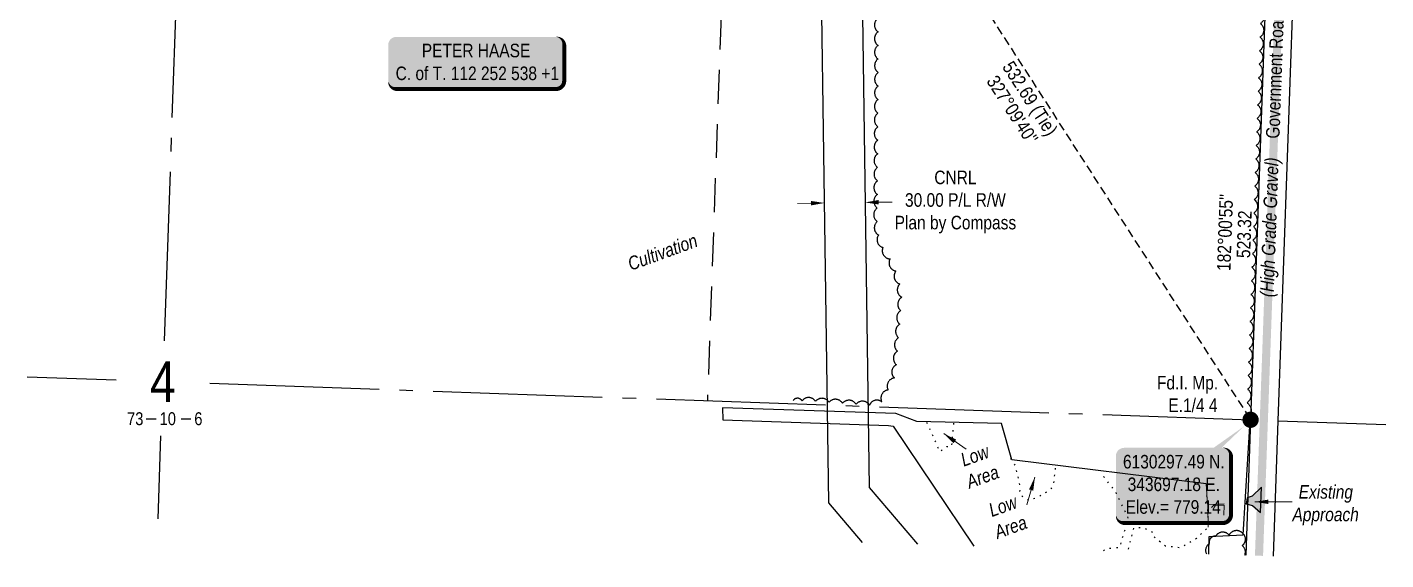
# Model space of a CAD drawing. Extents: x 342619 to 344593, y 6129270 to 6131233.
# Drawn here: x 342793 to 343797, y 6130194 to 6130587 of the extents above; entities that cross this region are included whole.
import ezdxf
from ezdxf.enums import TextEntityAlignment as Align

# ---------------------------------------------------------------- set-up
doc = ezdxf.new("R2010")
doc.units = 0
doc.header["$LTSCALE"] = 5
doc.header["$PDMODE"] = 34
doc.header["$PDSIZE"] = 0.03
for name, pattern in [('0', [1, 1, 0]), ('foc-LSD', [8, 5, -3]), ('foc-QUARTERLINE', [33, 25, -3, 2, -3]), ('foc-TIELINE', [1.875, 1.25, -0.625]), ('foc-TOPO', [1, 0.2, -0.8])]:
    doc.linetypes.add(name, pattern=pattern)
doc.layers.get('Defpoints').update_dxf_attribs({"color": 9})
for name, color, linetype in [('10', 1, 'Continuous'), ('9', 3, 'Continuous'), ('AS-FENCE', 48, 'foc-FENCE'), ('AS-OWNER', 7, 'Continuous'), ('AS-ROADS', 254, 'Continuous'), ('C-RW', 13, 'Continuous'), ('DETAIL-T', 7, 'Continuous'), ('L-BD', 7, 'Continuous'), ('L-MON', 1, 'Continuous'), ('L-QSEC', 8, 'foc-QUARTERLINE'), ('L-ROAD-T', 7, 'Continuous'), ('L-SEC', 7, 'Continuous'), ('L-SECLBL', 7, 'Continuous'), ('L-SECTION-LSD', 7, 'foc-LSD'), ('L-TIE', 7, 'foc-TIELINE'), ('T-BUSH', 110, '0'), ('T-LOW-AREA', 48, 'foc-TOPO')]:
    doc.layers.add(name, color=color, linetype=linetype)
for name, color, linetype, lineweight in [('AS-GENERAL', 48, 'Continuous', 18), ('C-RW-T', 13, 'Continuous', 9), ('T-TEXT', 48, 'Continuous', 18)]:
    doc.layers.add(name, color=color, linetype=linetype, lineweight=lineweight)
doc.styles.add('80', font='ARIALN.TTF', dxfattribs={"height": 10})
doc.styles.add('80CG', font='ARIALN.TTF', dxfattribs={"height": 10})
doc.styles.add('80L', font='ARIALN.TTF', dxfattribs={"height": 10})
doc.styles.add('80LS', font='ARIALNI.TTF', dxfattribs={"height": 10})
doc.styles.add('foc-LtypeFont', font='ARIALN.TTF', dxfattribs={"height": 7.35})
doc.styles.add('SIMPLEX', font='ARIALN.TTF')
doc.linetypes.add('foc-FENCE', pattern='A,10,-1,["X",foc-LtypeFont,S=0.2,R=0,X=-0.625,Y=-0.75],-1.24', length=12.24)
doc.dimstyles.new('Compass 5 000', dxfattribs={"dimscale": 5, "dimtxt": 9, "dimasz": 2, "dimexe": 0.2, "dimexo": 0.0625, "dimgap": 0.5, "dimtad": 0, "dimtih": 1, "dimtoh": 1, "dimzin": 0, "dimdsep": 46, "dimtxsty": '80CG', "dimcen": 0.1, "dimse1": 1, "dimse2": 1, "dimclrd": 256, "dimclrt": 256, "dimaunit": 1, "dimadec": 4, "dimazin": 0, "dimtfac": 0.06, "dimtofl": 0, "dimtmove": 0, "dimatfit": 1, "dimfxl": 0.2, "dimtolj": 1, "dimtzin": 0, "dimlwd": -1, "dimarcsym": 0})

# ---------------------------------------------------------------- blocks, each defined once
blk = doc.blocks.new('fdia')
at = {"color": 255, "const_width": 1}
blk.add_lwpolyline([(-0.5, 0, 1), (0.5, 0, 1)], format="xyb", close=True, dxfattribs=at)
blk = doc.blocks.new('Fdiaa')
blk.add_blockref('fdia', (0, 0))
blk = doc.blocks.new('fdib')
at = {"color": 1, "const_width": 1.6}
blk.add_lwpolyline([(-0.4, 0, 1), (0.4, 0, 1)], format="xyb", close=True, dxfattribs=at)
at = {"color": 1}
blk.add_circle((0, 0), 0.8, dxfattribs=at)
blk = doc.blocks.new('Fdibb')
blk.add_blockref('fdib', (0, 0))
blk = doc.blocks.new('fdicc')
for name in ['Fdibb', 'Fdiaa']:
    blk.add_blockref(name, (0, 0))
blk = doc.blocks.new('FDI')
blk.add_blockref('fdicc', (0, 0))
blk = doc.blocks.new('L-SECLBL')
at = {"layer": '9', "color": 7}
for p, q in [((-5.1, -27.8), (-12.3, -27.8)), ((20.7, -27.8), (13.5, -27.8))]:
    blk.add_line(p, q, dxfattribs=at)
at = {"layer": '10', "color": 2, "style": 'SIMPLEX'}
blk.add_attdef('SEC', text='', height=30, dxfattribs=at).set_placement((0, 0), align=Align.MIDDLE)
at = {"layer": '10', "color": 5, "style": '80L'}
blk.add_attdef('TWP', text='', height=9.5, dxfattribs=at).set_placement((-14.4, -27.4), align=Align.MIDDLE_RIGHT)
blk.add_attdef('RGE', text='', height=9.5, dxfattribs=at).set_placement((3.6, -27.4), align=Align.MIDDLE_CENTER)
blk.add_attdef('MER', text='', height=9.5, dxfattribs=at).set_placement((23.2, -27.4), align=Align.MIDDLE_LEFT)
blk = doc.blocks.new('*U465')
h = blk.add_hatch(color=59)
edge = h.paths.add_edge_path()
edge.add_line((-59, -20), (59, -20))
edge.add_arc((59, -14), 6, 270, 360)
edge.add_line((65, -14), (65, 12.5))
edge.add_arc((59, 12.5), 6, 0, 90)
edge.add_line((59, 18.5), (-59, 18.5))
edge.add_arc((-59, 12.5), 6, 90, 180)
edge.add_line((-65, 12.5), (-65, -14))
edge.add_arc((-59, -14), 6, 180, 270)
at = {"color": 1, "flags": 128}
blk.add_lwpolyline([(-59, -20, 3, 3, 0), (59, -20, 3, 3, 0.414214), (65, -14, 3, 3, 0), (65, 12.5, 3, 0, 0.414214), (59, 18.5, 0, 0, 0), (-59, 18.5, 0, 0, 0.414214), (-65, 12.5, 0, 0, 0), (-65, -14, 0, 3, 0.414214)], format="xyseb", close=True, dxfattribs=at)
blk.add_lwpolyline([(-35.2, -9.3, 0, 7.5, 0), (0, 0, 0, 0, 0)], format="xyseb", dxfattribs=at)
at = {"color": 1, "style": '80'}
blk.add_attdef('ENTER_TEXT_001', (-36, -5), '', height=10, dxfattribs=at)
blk = doc.blocks.new('*U495')
h = blk.add_hatch(color=254)
edge = h.paths.add_edge_path()
edge.add_line((-36.5, -28.5), (36.5, -28.5))
edge.add_arc((36.5, -22.5), 6, 270, 360)
edge.add_line((42.5, -22.5), (42.5, 21))
edge.add_arc((36.5, 21), 6, 0, 90)
edge.add_line((36.5, 27), (-36.5, 27))
edge.add_arc((-36.5, 21), 6, 90, 180)
edge.add_line((-42.5, 21), (-42.5, -22.5))
edge.add_arc((-36.5, -22.5), 6, 180, 270)
at = {"color": 1, "flags": 128}
blk.add_lwpolyline([(52.2, 42.9, 0, 10, 0), (0, 0, 5, 5, 0)], format="xyseb", dxfattribs=at)
blk.add_lwpolyline([(-36.5, -28.5, 3, 3, 0), (36.5, -28.5, 3, 3, 0.414214), (42.5, -22.5, 3, 3, 0), (42.5, 21, 3, 0, 0.414214), (36.5, 27, 0, 0, 0), (-36.5, 27, 0, 0, 0.414214), (-42.5, 21, 0, 0, 0), (-42.5, -22.5, 0, 3, 0.414214)], format="xyseb", close=True, dxfattribs=at)
at = {"color": 1, "style": '80'}
blk.add_attdef('ENTER_TEXT_001', (-36, -5), '', height=10, dxfattribs=at)
blk = doc.blocks.new('*D597')
at = {"layer": 'C-RW-T', "transparency": 16777216}
for p, q in [((343372.4, 6130457.4), (343362.4, 6130457.2)), ((343422.4, 6130458.1), (343432.4, 6130458.2))]:
    blk.add_line(p, q, dxfattribs=at)
at = {"layer": 'C-RW-T', "linetype": 'Continuous', "transparency": 16777216}
for points in [[(343372.4, 6130459), (343372.4, 6130455.7), (343382.4, 6130457.5)], [(343422.4, 6130459.7), (343422.4, 6130456.4), (343412.4, 6130457.9)]]:
    blk.add_solid(points, dxfattribs=at)
at = {"layer": 'Defpoints', "color": 0, "linetype": 'Continuous', "transparency": 16777216}
for p in [(343381.6, 6130513.3), (343411.6, 6130513.7), (343412.4, 6130457.9)]:
    blk.add_point(p, dxfattribs=at)
at = {"layer": 'C-RW-T', "linetype": 'Continuous', "transparency": 16777216, "insert": (343479.1, 6130458.2), "char_height": 10, "attachment_point": 5, "style": '80CG'}
blk.add_mtext('\\A1;CNRL\\P30.00 P/L R/W\\PPlan by Compass', dxfattribs=at)

msp = doc.modelspace()

# ---------------------------------------------------------------- hatches: boundary and pattern name
at = {"layer": 'AS-ROADS'}
h = msp.add_hatch(color=256, dxfattribs=at)
h.dxf.hatch_style = 1
h.paths.add_polyline_path([(343705.199, 6130247.677), (343698.313, 6130241.122), (343694.565, 6130239.885), (343693.984, 6130235.493), (343698.594, 6130234.241), (343704.534, 6130229.105)])

# ---------------------------------------------------------------- linework, layer by layer
at = {"layer": 'AS-FENCE', "flags": 128}
for points in [[(343664.473, 6130250.257), (343520.748, 6130267.801), (343513.115, 6130294.693), (343450.616, 6130296.187), (343435.051, 6130302.05), (343307.019, 6130306.24), (343307.252, 6130297.349), (343429.695, 6130293.213), (343433.051, 6130292.754), (343492.805, 6130204.193)], [(343666.236, 6130198.376), (343666.47, 6130211.262), (343691.686, 6130212.46), (343696.838, 6130296.816)]]:
    msp.add_lwpolyline(points, dxfattribs=at)
at = {"layer": 'AS-GENERAL', "flags": 128}
for points in [[(343664.473, 6130250.257), (343665.278, 6130235.167)], [(343665.491, 6130235.056), (343677.631, 6130235.493)], [(343665.949, 6130218.273), (343665.491, 6130235.056)], [(343677.439, 6130227.063), (343677.633, 6130234.375), (343669.953, 6130234.399), (343668.207, 6130232.783)]]:
    msp.add_lwpolyline(points, dxfattribs=at)
at = {"layer": 'AS-ROADS', "flags": 128}
msp.add_lwpolyline([(343739.281, 6131200.565, 5.999, 5.999, 0), (343737.216, 6131141.674, 5.999, 5.999, 0), (343703.389, 6130197.129, 5.999, 5.999, 0)], format="xyseb", dxfattribs=at)
msp.add_lwpolyline([(343705.199, 6130247.677), (343698.313, 6130241.122), (343694.565, 6130239.885), (343693.984, 6130235.493), (343698.594, 6130234.241), (343704.534, 6130229.105)], close=True, dxfattribs=at)
at = {"layer": 'C-RW', "flags": 128}
for points in [[(343410.512, 6130206.953), (343385.509, 6130236.252), (343376.595, 6130872.274), (343321.441, 6131214.73)], [(343351.988, 6131213.694), (343406.555, 6130874.882), (343415.348, 6130247.491), (343451.105, 6130205.592)]]:
    msp.add_lwpolyline(points, dxfattribs=at)
at = {"layer": 'L-QSEC'}
for p, q in [((342894.676, 6130355.637), (342922.294, 6131129.339)), ((342889.992, 6130224.414), (342892.18, 6130285.698))]:
    msp.add_line(p, q, dxfattribs=at)
at = {"layer": 'L-QSEC', "flags": 128}
for points in [[(342793.328, 6130329.175), (342859.169, 6130326.867)], [(342928.394, 6130324.441), (343697.175, 6130297.494)], [(343717.275, 6130296.789), (343797.092, 6130293.992)]]:
    msp.add_lwpolyline(points, dxfattribs=at)
at = {"layer": 'L-SEC'}
for p, q in [((343725.466, 6131101.121), (343697.175, 6130297.494)), ((343745.566, 6131100.413), (343717.275, 6130296.786)), ((343697.175, 6130297.494), (343693.655, 6130197.456)), ((343717.275, 6130296.787), (343713.756, 6130196.782))]:
    msp.add_line(p, q, dxfattribs=at)
at = {"layer": 'L-SECTION-LSD', "flags": 128}
msp.add_lwpolyline([(343324.246, 6131115.334), (343295.914, 6130311.559)], dxfattribs=at)
at = {"layer": 'L-TIE'}
msp.add_line((343408.376, 6130744.962), (343697.175, 6130297.494), dxfattribs=at)
at = {"layer": 'T-BUSH', "flags": 128}
for points in [[(343439.266, 6130797.834, 0.52056705), (343433.641, 6130789.568, 0.52056705), (343428.016, 6130781.303, 0.52056705), (343422.391, 6130773.037, 0.52056705), (343420.241, 6130763.432, 0.52056705), (343418.862, 6130753.53, 0.52056705), (343417.745, 6130743.618, 0.52056705), (343418.374, 6130733.64, 0.52056705), (343419.004, 6130723.662, 0.52056705), (343419.634, 6130713.684, 0.52056705), (343420.264, 6130703.706, 0.52056705), (343420.893, 6130693.728, 0.52056705), (343421.523, 6130683.75, 0.52056705), (343421.566, 6130673.753, 0.52056705), (343421.605, 6130663.755, 0.52056705), (343421.644, 6130653.757, 0.52056705), (343421.684, 6130643.76, 0.52056705), (343421.723, 6130633.762, 0.52056705), (343421.762, 6130623.764, 0.52056705), (343421.801, 6130613.766, 0.52056705), (343421.84, 6130603.769, 0.52056705), (343421.879, 6130593.771, 0.52056705), (343421.919, 6130583.773, 0.52056705), (343421.958, 6130573.776, 0.52056705), (343421.997, 6130563.778, 0.52056705), (343422.036, 6130553.78, 0.52056705), (343422.007, 6130543.782, 0.52056705), (343421.939, 6130533.785, 0.52056705), (343421.871, 6130523.787, 0.52056705), (343421.803, 6130513.79, 0.52056705), (343421.735, 6130503.792, 0.52056705), (343421.667, 6130493.795, 0.52056705), (343421.599, 6130483.797, 0.52056705), (343421.531, 6130473.799, 0.52056705), (343421.462, 6130463.802, 0.52056705), (343421.394, 6130453.804, 0.52056705), (343421.326, 6130443.807, 0.52056705), (343422.305, 6130433.867, 0.52056705), (343425.529, 6130424.661, 0.52056705), (343430.837, 6130416.188, 0.52056705), (343435.144, 6130407.265, 0.52056705), (343437.984, 6130397.679, 0.52056705), (343439.527, 6130387.956, 0.52056705), (343438.742, 6130377.989, 0.52056705), (343437.956, 6130368.022, 0.52056705), (343437.131, 6130358.059, 0.52056705), (343436.296, 6130348.096, 0.52056705), (343435.461, 6130338.133, 0.52056705), (343433.995, 6130328.353, 0.52056705), (343429.371, 6130319.489, 0.52056705), (343424.747, 6130310.625, 0.52056705), (343415.685, 6130308.233, 0.52056705), (343405.713, 6130308.94, 0.52056705), (343395.74, 6130309.647, 0.52056705), (343385.767, 6130310.355, 0.52056705), (343375.794, 6130311.062, 0.52056705), (343365.807, 6130311.51, 0.52056705), (343359.213, 6130311.784)], [(343707.985, 6130689.81, -0.52056705), (343707.633, 6130679.819, -0.52056705), (343707.281, 6130669.827, -0.52056705), (343706.93, 6130659.836, -0.52056705), (343706.578, 6130649.844, -0.52056705), (343706.226, 6130639.852, -0.52056705), (343705.874, 6130629.861, -0.52056705), (343705.523, 6130619.869, -0.52056705), (343705.171, 6130609.877, -0.52056705), (343704.819, 6130599.886, -0.52056705), (343704.468, 6130589.894, -0.52056705), (343704.116, 6130579.903, -0.52056705), (343703.764, 6130569.911, -0.52056705), (343703.412, 6130559.919, -0.52056705), (343703.061, 6130549.928, -0.52056705), (343702.709, 6130539.936, -0.52056705), (343702.357, 6130529.945, -0.52056705), (343702.005, 6130519.953, -0.52056705), (343701.654, 6130509.961, -0.52056705), (343701.302, 6130499.97, -0.52056705), (343700.95, 6130489.978, -0.52056705), (343700.598, 6130479.987, -0.52056705), (343700.247, 6130469.995, -0.52056705), (343699.895, 6130460.003, -0.52056705), (343699.543, 6130450.012, -0.52056705), (343699.191, 6130440.02, -0.52056705), (343698.84, 6130430.028, -0.52056705), (343698.488, 6130420.037, -0.52056705), (343698.136, 6130410.045, -0.52056705), (343697.784, 6130400.054, -0.52056705), (343697.433, 6130390.062, -0.52056705), (343697.081, 6130380.07, -0.52056705), (343696.729, 6130370.079, -0.52056705), (343696.377, 6130360.087, -0.52056705), (343696.026, 6130350.096, -0.52056705), (343695.674, 6130340.104, -0.52056705), (343695.322, 6130330.112, -0.52056705), (343694.97, 6130320.121, -0.52056705), (343694.619, 6130310.129, -0.52056705), (343694.178, 6130297.6, -0.52056705)], [(343692.878, 6130197.482, 0.34104822), (343690.907, 6130204.674, 0.52056705), (343691.226, 6130213.722, 0.52056705), (343681.321, 6130212.361, 0.52056705), (343671.381, 6130211.512, 0.52056705), (343666.65, 6130206.119, 0.37204197), (343664.511, 6130198.433, 0.37204197)]]:
    msp.add_lwpolyline(points, format="xyb", dxfattribs=at)
at = {"layer": 'T-LOW-AREA', "flags": 128}
for points in [[(343457.812, 6130295.705), (343467.546, 6130273.96), (343472.871, 6130277.686), (343476.413, 6130277.813), (343477.961, 6130295.085)], [(343519.895, 6130269.086), (343523.445, 6130263.083), (343526.791, 6130248.096), (343526.406, 6130242.49), (343533.24, 6130237.914), (343540.395, 6130240.827), (343549.38, 6130245.652), (343551.705, 6130249.401), (343553.143, 6130262.799)], [(343588.424, 6130200.986), (343591.361, 6130202.571), (343600.468, 6130203.315), (343606.974, 6130224.594), (343597.359, 6130244.617), (343586.181, 6130258.457)], [(343664.714, 6130241.339), (343665.949, 6130218.273), (343657.103, 6130209.731), (343645.539, 6130202.868), (343634.373, 6130204.196), (343624.985, 6130211.704), (343625.344, 6130213.94), (343618.201, 6130217.579), (343610.86, 6130217.696), (343606.38, 6130200.383)]]:
    msp.add_lwpolyline(points, dxfattribs=at)

# ---------------------------------------------------------------- block references
at = {"layer": 'AS-OWNER'}
ref = msp.add_blockref('*U465', (343125.095, 6130561.625), dxfattribs=dict(at, xscale=0.99978011, yscale=0.99978011, zscale=0.99978011))
ref.add_attrib('ENTER_TEXT_001', 'PETER HAASE', (343084.872, 6130565.043), dxfattribs={"layer": '0', "color": 1, "height": 9.9978, "style": '80'})
ref.add_attrib('ENTER_TEXT_002', 'C. of T. 112 252 538 +1', (343065.541, 6130548.203), dxfattribs={"layer": '0', "color": 1, "height": 9.9978, "style": '80'})
at = {"layer": 'DETAIL-T'}
ref = msp.add_blockref('*U495', (343640.19, 6130249.781), dxfattribs=dict(at, xscale=0.99978011, yscale=0.99978011, zscale=0.99978011))
ref.add_attrib('ENTER_TEXT_001', '6130297.49 N.', (343602.902, 6130261.551), dxfattribs={"layer": '0', "color": 1, "height": 9.9978, "style": '80'})
ref.add_attrib('ENTER_TEXT_002', '343697.18 E.', (343606.377, 6130244.847), dxfattribs={"layer": '0', "color": 1, "height": 9.9978, "style": '80'})
ref.add_attrib('ENTER_TEXT_003', 'Elev.= 779.14', (343604.832, 6130228.143), dxfattribs={"layer": '0', "color": 1, "height": 9.9978, "style": '80'})
at = {"layer": 'L-MON'}
for p, xscale, yscale, zscale in [((343697.173, 6130297.473), 4.999999999999995, 4.999999999999995, 4.999999999999995), ((343697.175, 6130297.494), 4.999999999999899, 4.999999999999899, 4.999999999999899), ((343697.175, 6130297.494), 4.999999999999909, 4.999999999999909, 4.999999999999909)]:
    msp.add_blockref('FDI', p, dxfattribs=dict(at, xscale=xscale, yscale=yscale, zscale=zscale))
at = {"layer": 'L-SECLBL', "xscale": 0.99978011, "yscale": 0.99978011, "zscale": 0.99978011}
msp.add_blockref('L-SECLBL', (342893.606, 6130325.66), dxfattribs=at).add_auto_attribs({'SEC': '4', 'TWP': '73', 'RGE': '10', 'MER': '6'})

# ---------------------------------------------------------------- texts
at = {"layer": 'L-BD', "style": '80L'}
for s, p in [('532.69 (Tie)', (343533.242, 6130533.975)), ("327°09'40''", (343521.269, 6130526.247))]:
    msp.add_text(s, height=10, rotation=302.8385, dxfattribs=at).set_placement(p, align=Align.MIDDLE)
at = {"layer": 'L-BD', "linetype": 'Continuous', "style": '80L'}
msp.add_text("182°00'55''", height=9.9978, rotation=87.9838, dxfattribs=at).set_placement((343678.282, 6130435.717), align=Align.MIDDLE)
at = {"layer": 'L-MON', "insert": (343626.933, 6130329.868), "char_height": 9.9978, "attachment_point": 1, "style": '80L'}
msp.add_mtext_dynamic_manual_height_columns('\\pi1.0616;Fd.I. Mp.\\P\\pi9.4908;E.1/4 4', width=44.31945, gutter_width=49.989, heights=[0], dxfattribs=at)
at = {"layer": 'L-ROAD-T', "style": '80L'}
msp.add_text('Government Road Allowance', height=9.9978, rotation=87.891676, dxfattribs=at).set_placement((343716.232, 6130579.442), align=Align.MIDDLE_CENTER)
at = {"layer": 'T-TEXT', "style": '80LS'}
msp.add_text('Cultivation', height=9.9978, rotation=20, dxfattribs=at).set_placement((343262.759, 6130421.229), align=Align.MIDDLE_CENTER)
at = {"layer": 'T-TEXT', "char_height": 9.9978, "width": 24.07151, "attachment_point": 2, "rotation": 20, "style": '80LS'}
for insert in [(343491.753, 6130275.781), (343512.509, 6130238.602)]:
    msp.add_mtext('Low \\PArea', dxfattribs=dict(at, insert=insert))
at = {"layer": 'T-TEXT', "insert": (343745.008, 6130249.26), "char_height": 9.9978, "attachment_point": 1, "style": '80L'}
msp.add_mtext_dynamic_manual_height_columns('\\pi-12.289;{\\fArial Narrow|b0|i1|c0|p34;Existing\\P\\pi-16.896;Approach}', width=14.94984, gutter_width=49.978, heights=[0], dxfattribs=at)

# ---------------------------------------------------------------- dimensions: what is measured, and where the dimension line sits
at = {"layer": 'C-RW-T', "linetype": 'Continuous'}
dim = msp.add_linear_dim(base=(343412.399, 6130457.922), p1=(343381.626, 6130513.326), p2=(343411.616, 6130513.746), angle=0.802986, text='CNRL\\P30.00 P/L R/W\\PPlan by Compass', dimstyle='Compass 5 000', dxfattribs=at)
dim.commit()
dim.dimension.update_dxf_attribs({"geometry": '*D597', "text_midpoint": (343479.126, 6130458.202), "dimtype": 161})

# ---------------------------------------------------------------- leaders
at = {"layer": 'T-TEXT'}
for points in [[(343470.521, 6130287.261), (343486.936, 6130275.723)], [(343537.875, 6130255.237), (343531.835, 6130234.825)], [(343700.378, 6130236.937), (343727.954, 6130236.937)]]:
    msp.add_leader(points, dimstyle='Compass 5 000', dxfattribs=at)

# ---------------------------------------------------------------- next in the draw order: texts
at = {"layer": 'L-BD', "linetype": 'Continuous', "insert": (343687.43, 6130434.562), "char_height": 9.9978, "width": 35.9299, "attachment_point": 2, "rotation": 87.9838, "style": '80L', "bg_fill": 3, "box_fill_scale": 1.15, "bg_fill_color": 256, "bg_fill_true_color": 256, "bg_fill_transparency": 0}
msp.add_mtext('523.32', dxfattribs=at)

# ---------------------------------------------------------------- next in the draw order: texts
at = {"layer": 'T-TEXT', "style": '80LS'}
msp.add_text('(High Grade Gravel)', height=9.9978, rotation=87.891676, dxfattribs=at).set_placement((343711.082, 6130439.568), align=Align.MIDDLE_CENTER)

doc.saveas('drawing.dxf')
